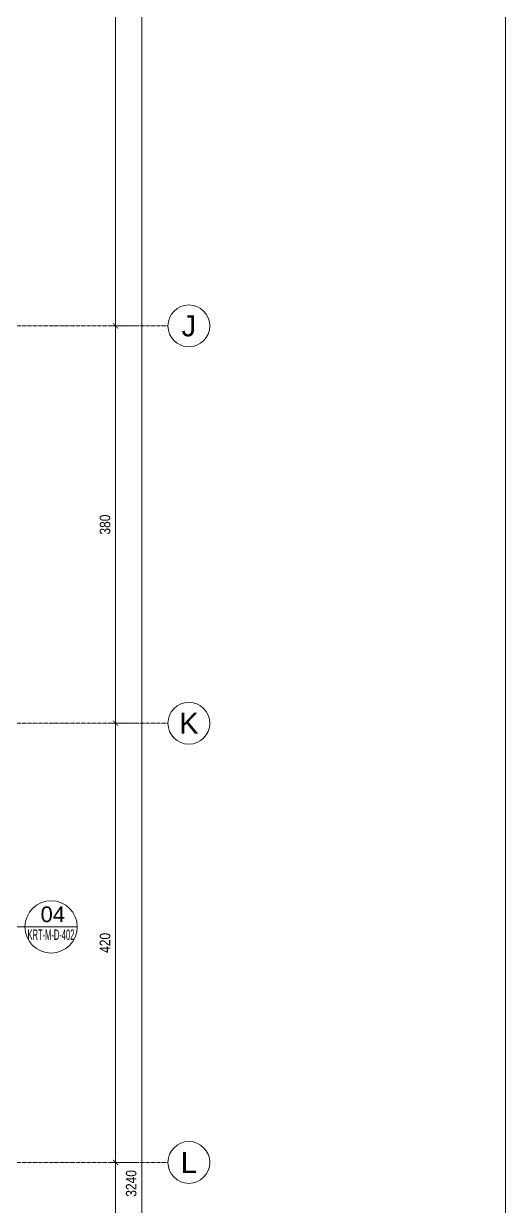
# Model space of a CAD drawing. Extents: x -1439 to 23780, y -1362 to 4476.
# Drawn here: x 4945 to 5405, y 1943 to 3074 of the extents above; entities that cross this region are included whole.
import ezdxf
from ezdxf.enums import TextEntityAlignment as Align

# ---------------------------------------------------------------- set-up
doc = ezdxf.new("R2010")
doc.units = 0
doc.header["$MEASUREMENT"] = 0
doc.linetypes.add('Audi$0$DASHDOT2', pattern=[0.5, 0.25, -0.125, 0, -0.125])
doc.layers.get('0').update_dxf_attribs({"color": 9, "lineweight": 9})
doc.layers.get('Defpoints').update_dxf_attribs({"color": 9, "lineweight": 9})
for name, color, linetype, lineweight in [('Audi$0$10', 8, 'Continuous', 9), ('Audi$0$21', 8, 'Continuous', 9), ('Audi$0$24', 8, 'Audi$0$DASHDOT2', 9), ('Audi$0$25', 8, 'Continuous', 9)]:
    doc.layers.add(name, color=color, linetype=linetype, lineweight=lineweight)
doc.layers.add('Audi$0$40A', color=8, linetype='Continuous', lineweight=9, plot=False)
doc.styles.add('Audi$0$Arial', font='arial.ttf', dxfattribs={"height": 2.5})
doc.styles.add('Audi$0$MuuM_TEXT-STANDART', font='ARIALN.TTF')
doc.dimstyles.new('Audi$0$MuuM_DIM50', dxfattribs={"dimscale": 5, "dimtxt": 2, "dimasz": 1, "dimexe": 1, "dimexo": 1, "dimgap": 1, "dimtad": 1, "dimdec": 1, "dimrnd": 0.5, "dimdsep": 46, "dimtxsty": 'Audi$0$MuuM_TEXT-STANDART', "dimblk": 'Audi$0$_ArchTick', "dimcen": 0, "dimdle": 0.15, "dimclrd": 256, "dimclre": 256, "dimclrt": 256, "dimadec": 0, "dimazin": 0, "dimtfac": 5, "dimtdec": 1, "dimtix": 1, "dimtmove": 2, "dimatfit": 3, "dimldrblk": 'Audi$0$_Dot', "dimfxl": 3, "dimfxlon": 1, "dimtolj": 1, "dimlwd": -1, "dimlwe": -1, "dimarcsym": 0})

# ---------------------------------------------------------------- blocks, each defined once
blk = doc.blocks.new('Audi$0$0_detailbox1')
blk.add_lwpolyline([(10.41, -2.5), (7.91, 0), (-5, 0)])
blk.add_circle((0, 0), 5)
at = {"style": 'Audi$0$Arial'}
blk.add_attdef('DETAYADI', text='', height=3, dxfattribs=at).set_placement((0, 0), align=Align.BOTTOM_CENTER)
blk.add_attdef('PAFTAADI', text='', height=2, dxfattribs=at).set_placement((0, -0.5), align=Align.TOP_CENTER)
blk = doc.blocks.new('Audi$0$0_aks')
at = {"linetype": 'Continuous'}
blk.add_circle((0, 0), 2, dxfattribs=at)
at = {"style": 'Audi$0$Arial'}
blk.add_attdef('AKS', text='', height=2, dxfattribs=at).set_placement((0, 0), align=Align.MIDDLE_CENTER)
blk = doc.blocks.new('Audi$0$_ArchTick')
at = {"color": 0, "linetype": 'ByBlock', "const_width": 0.15}
blk.add_lwpolyline([(-0.5, -0.5), (0.5, 0.5)], dxfattribs=at)
blk = doc.blocks.new('*D499')
at = {"layer": 'Audi$0$25', "transparency": 16777216}
for p, q in [((325, 800), (305, 800)), ((310, 800.8), (310, -0.7)), ((325, 0), (305, 0))]:
    blk.add_line(p, q, dxfattribs=at)
at = {"layer": 'Defpoints', "color": 0, "transparency": 16777216}
for p in [(360, 800), (310, 0), (360, 0)]:
    blk.add_point(p, dxfattribs=at)
at = {"layer": 'Audi$0$25', "transparency": 16777216, "xscale": 5, "yscale": 5, "zscale": 5}
for p, rotation in [((310, 800), 90), ((310, 0), 270)]:
    blk.add_blockref('Audi$0$_ArchTick', p, dxfattribs=dict(at, rotation=rotation))
at = {"layer": 'Audi$0$25', "transparency": 16777216, "insert": (299.9, 400), "char_height": 10, "attachment_point": 5, "rotation": 90, "style": 'Audi$0$MuuM_TEXT-STANDART'}
blk.add_mtext('\\A1;800', dxfattribs=at)
blk = doc.blocks.new('Audi$0$_Dot')
at = {"color": 0, "linetype": 'ByBlock', "lineweight": -2}
blk.add_line((-0.5, 0), (-1, 0), dxfattribs=at)
at = {"color": 0, "linetype": 'ByBlock', "const_width": 0.5}
blk.add_lwpolyline([(-0.25, 0, 1), (0.25, 0, 1)], format="xyb", close=True, dxfattribs=at)
blk = doc.blocks.new('*D514')
at = {"layer": 'Audi$0$25', "transparency": 16777216}
for p, q in [((350, 800), (330, 800)), ((335, -2440.8), (335, 800.8)), ((350, -2440), (330, -2440))]:
    blk.add_line(p, q, dxfattribs=at)
at = {"layer": 'Defpoints', "color": 0, "transparency": 16777216}
for p in [(335, 800), (360, 800), (360, -2440)]:
    blk.add_point(p, dxfattribs=at)
at = {"layer": 'Audi$0$25', "transparency": 16777216, "xscale": 5, "yscale": 5, "zscale": 5}
for p, rotation in [((335, 800), 90), ((335, -2440), 270)]:
    blk.add_blockref('Audi$0$_ArchTick', p, dxfattribs=dict(at, rotation=rotation))
at = {"layer": 'Audi$0$25', "transparency": 16777216, "insert": (324.9, -820), "char_height": 10, "attachment_point": 5, "rotation": 90, "style": 'Audi$0$MuuM_TEXT-STANDART'}
blk.add_mtext('\\A1;3240', dxfattribs=at)
blk = doc.blocks.new('*D515')
at = {"layer": 'Audi$0$25', "transparency": 16777216}
for p, q in [((325, 0), (305, 0)), ((310, 0.8), (310, -380.7)), ((325, -380), (305, -380))]:
    blk.add_line(p, q, dxfattribs=at)
at = {"layer": 'Defpoints', "color": 0, "transparency": 16777216}
for p in [(360, 0), (310, -380), (360, -380)]:
    blk.add_point(p, dxfattribs=at)
at = {"layer": 'Audi$0$25', "transparency": 16777216, "xscale": 5, "yscale": 5, "zscale": 5}
for p, rotation in [((310, 0), 90), ((310, -380), 270)]:
    blk.add_blockref('Audi$0$_ArchTick', p, dxfattribs=dict(at, rotation=rotation))
at = {"layer": 'Audi$0$25', "transparency": 16777216, "insert": (299.9, -190), "char_height": 10, "attachment_point": 5, "rotation": 90, "style": 'Audi$0$MuuM_TEXT-STANDART'}
blk.add_mtext('\\A1;380', dxfattribs=at)
blk = doc.blocks.new('*D516')
at = {"layer": 'Audi$0$25', "transparency": 16777216}
for p, q in [((325, -380), (305, -380)), ((310, -379.2), (310, -800.8)), ((325, -800), (305, -800))]:
    blk.add_line(p, q, dxfattribs=at)
at = {"layer": 'Defpoints', "color": 0, "transparency": 16777216}
for p in [(360, -380), (310, -800), (360, -800)]:
    blk.add_point(p, dxfattribs=at)
at = {"layer": 'Audi$0$25', "transparency": 16777216, "xscale": 5, "yscale": 5, "zscale": 5}
for p, rotation in [((310, -380), 90), ((310, -800), 270)]:
    blk.add_blockref('Audi$0$_ArchTick', p, dxfattribs=dict(at, rotation=rotation))
at = {"layer": 'Audi$0$25', "transparency": 16777216, "insert": (299.9, -590), "char_height": 10, "attachment_point": 5, "rotation": 90, "style": 'Audi$0$MuuM_TEXT-STANDART'}
blk.add_mtext('\\A1;420', dxfattribs=at)
blk = doc.blocks.new('*D517')
at = {"layer": 'Audi$0$25', "transparency": 16777216}
for p, q in [((325, -800), (305, -800)), ((310, -799.2), (310, -1600.8)), ((325, -1600), (305, -1600))]:
    blk.add_line(p, q, dxfattribs=at)
at = {"layer": 'Defpoints', "color": 0, "transparency": 16777216}
for p in [(360, -800), (310, -1600), (360, -1600)]:
    blk.add_point(p, dxfattribs=at)
at = {"layer": 'Audi$0$25', "transparency": 16777216, "xscale": 5, "yscale": 5, "zscale": 5}
for p, rotation in [((310, -800), 90), ((310, -1600), 270)]:
    blk.add_blockref('Audi$0$_ArchTick', p, dxfattribs=dict(at, rotation=rotation))
at = {"layer": 'Audi$0$25', "transparency": 16777216, "insert": (299.9, -1200), "char_height": 10, "attachment_point": 5, "rotation": 90, "style": 'Audi$0$MuuM_TEXT-STANDART'}
blk.add_mtext('\\A1;800', dxfattribs=at)
blk = doc.blocks.new('Audi$0$P-AKS_AUDI')
at = {"layer": 'Audi$0$24'}
for points in [[(-3840, 0), (360, 0)], [(-3840, -380), (360, -380)], [(-3840, -800), (360, -800)]]:
    blk.add_lwpolyline(points, dxfattribs=at)
at = {"layer": 'Audi$0$24', "xscale": 10, "yscale": 10, "zscale": 10}
for p, values in [((380, 0), {'AKS': 'J'}), ((380, -380), {'AKS': 'K'}), ((380, -800), {'AKS': 'L'})]:
    blk.add_blockref('Audi$0$0_aks', p, dxfattribs=at).add_auto_attribs(values)
at = {"layer": 'Audi$0$25'}
for base, p1, p2, picture, middle in [((310, 0), (360, 800), (360, 0), '*D499', (299.89, 400)), ((335, 800), (360, -2440), (360, 800), '*D514', (324.89, -820)), ((310, -380), (360, 0), (360, -380), '*D515', (299.89, -190)), ((310, -800), (360, -380), (360, -800), '*D516', (299.89, -590)), ((310, -1600), (360, -800), (360, -1600), '*D517', (299.89, -1200))]:
    dim = blk.add_linear_dim(base=base, p1=p1, p2=p2, angle=90, dimstyle='Audi$0$MuuM_DIM50', dxfattribs=at)
    dim.commit()
    dim.dimension.update_dxf_attribs({"geometry": picture, "text_midpoint": middle})
blk = doc.blocks.new('Audi$0$p-zemin kat')
at = {"layer": 'Audi$0$24'}
blk.add_blockref('Audi$0$P-AKS_AUDI', (4722.5, 2785), dxfattribs=at)

msp = doc.modelspace()

# ---------------------------------------------------------------- linework, layer by layer
at = {"layer": 'Audi$0$40A'}
msp.add_lwpolyline([(5405.06, 80), (80, 80), (80, 4125), (5405.06, 4125)], close=True, dxfattribs=at)

# ---------------------------------------------------------------- block references
at = {"layer": 'Audi$0$10'}
msp.add_blockref('Audi$0$p-zemin kat', (0, 0), dxfattribs=at)
at = {"layer": 'Audi$0$21'}
ref = msp.add_blockref('Audi$0$0_detailbox1', (4970.86, 2210.3), dxfattribs=dict(at, xscale=-5, yscale=5, zscale=5))
ref.add_attrib('DETAYADI', '04', dxfattribs={"layer": '0', "height": 15, "style": 'Audi$0$Arial'}).set_placement((4972.43, 2210.3), align=Align.BOTTOM_CENTER)
ref.add_attrib('PAFTAADI', 'KRT-M-D-402', dxfattribs={"layer": '0', "height": 10, "style": 'Audi$0$Arial', "width": 0.45}).set_placement((4970.68, 2207.8), align=Align.TOP_CENTER)

doc.saveas('drawing.dxf')
